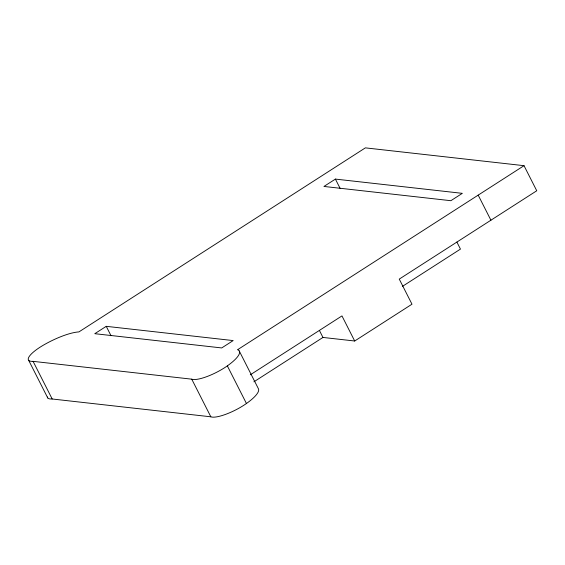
<?xml version="1.0" encoding="UTF-8"?>
<svg xmlns="http://www.w3.org/2000/svg" width="565" height="565" viewBox="0 0 565 565"><rect width="100%" height="100%" fill="white"/><g stroke="black" fill="none" stroke-linecap="round" stroke-linejoin="round"><path stroke-width="0.85" d="M106.248 326.33L94.786 333.689L221.713 347.941L233.168 340.582L106.248 326.33L111.015 335.737M335.405 179.091L323.943 186.45L450.87 200.702L462.325 193.343L335.405 179.091L340.179 188.498M524.023 165.679L237.575 349.721A34.324 8.885 -26.9 0 1 227.349 365.873A25.743 6.66 -26.9 0 1 191.747 379.172L33.088 361.353A25.446 6.582 -26.9 0 1 43.314 345.208A35.065 9.075 -26.9 0 1 78.923 331.909L365.371 147.861L524.023 165.679L536.75 190.765L399.257 279.103L411.984 304.196L354.693 341.006L322.961 337.439L253.897 381.813M250.302 374.807L341.966 315.913L354.693 341.006M402.534 286.314L460.461 249.101L456.88 242.046M47.34 396.983A25.446 6.582 -26.9 0 0 52.185 398.989L210.837 416.8A25.743 6.66 -26.9 0 0 246.446 403.502A34.324 8.885 -26.9 0 0 258.346 388.621L239.256 350.985M478.188 195.123L490.921 220.209M319.38 330.384L322.961 337.439M227.349 365.873L246.446 403.502M191.747 379.172L210.837 416.8M33.088 361.353L52.185 398.989M28.66 360.308L47.75 397.937"/></g></svg>
